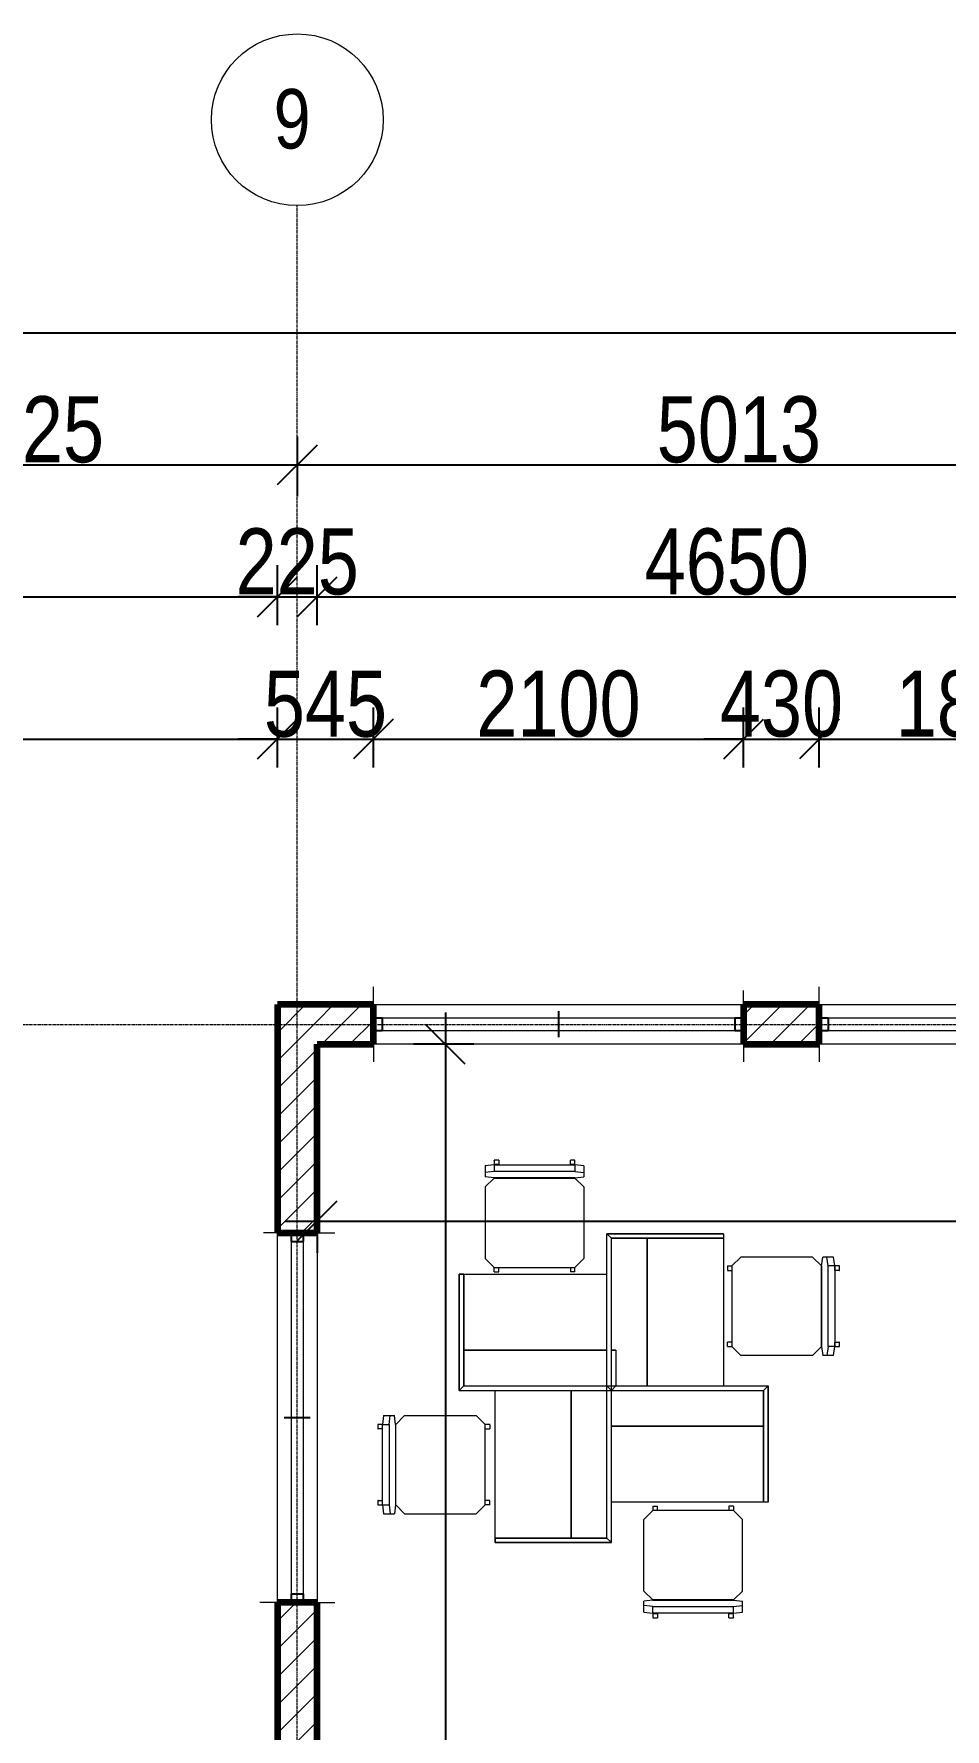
# Model space of a CAD drawing. Header units: millimetres. Extents: x -35190 to 411743, y -233114 to 23872.
# Drawn here: x 169927 to 175098, y 6961 to 16586 of the extents above; entities that cross this region are included whole.
import ezdxf

# ---------------------------------------------------------------- set-up
doc = ezdxf.new("R2010")
doc.units = ezdxf.units.MM
doc.linetypes.add('Grid Line', pattern=[22.225, 12.7, -3.175, 3.175, -3.175])
for name, color, linetype, lineweight in [('A-ANNO-DIMS', 211, 'Continuous', 9), ('A-GLAZ', 151, 'Continuous', 18), ('A-WALL', 113, 'Continuous', 18), ('A-WALL-PATT', 111, 'Continuous', 18), ('G-IMPT', 8, 'Continuous', 18), ('I-FURN', 30, 'Continuous', 18), ('S-GRID', 1, 'Continuous', 9), ('S-GRID-IDEN', 1, 'Continuous', 9)]:
    doc.layers.add(name, color=color, linetype=linetype, lineweight=lineweight)
doc.styles.add('Arial_3', font='arial.ttf', dxfattribs={"width": 0.8, "height": 375})
doc.dimstyles.new('main_4_5mm', dxfattribs={"dimscale": 304.8, "dimtxt": 382.597275, "dimasz": 0.738189, "dimexe": 0.590551, "dimexo": 0.0625, "dimgap": 0.024606, "dimtad": 1, "dimdec": 0, "dimzin": 0, "dimdsep": 46, "dimtxsty": 'Arial_3', "dimblk1": 'OBLIQUE', "dimblk2": 'OBLIQUE', "dimsah": 1, "dimcen": 0.09, "dimdle": 0.590551, "dimazin": 0, "dimtfac": 1, "dimtdec": 4, "dimtix": 1, "dimtmove": 0, "dimatfit": 3, "dimfxl": 0.590551, "dimfxlon": 1, "dimtvp": 1, "dimtolj": 1, "dimtzin": 0, "dimarcsym": 2})
pattern_1 = [(45, (140110.45, -3260.38), (-79.5495, 79.5495), [])]

# ---------------------------------------------------------------- blocks, each defined once
blk = doc.blocks.new('Sliding - 2L - SL2_1 X 1_8-416756-FIRST FLOOR')
at = {"layer": 'A-GLAZ'}
for p, q in [((-723.8, 112.5), (-723.8, 212.5)), ((1376.2, 112.5), (1376.2, 212.5)), ((1326.2, 35), (-673.8, 35)), ((-673.8, -35), (1326.2, -35)), ((-723.8, -112.5), (-723.8, -192.5)), ((1376.2, -112.5), (1376.2, -212.5))]:
    blk.add_line(p, q, dxfattribs=at)
at = {"layer": 'A-GLAZ', "lineweight": 25}
for p, q in [((-673.8, 35), (-723.8, 35)), ((-673.8, -35), (-673.8, 35)), ((326.2, -75), (326.2, 72.5)), ((1376.2, 35), (1326.2, 35)), ((1326.2, -35), (1326.2, 35)), ((-723.8, -35), (-673.8, -35)), ((1326.2, -35), (1376.2, -35))]:
    blk.add_line(p, q, dxfattribs=at)
blk = doc.blocks.new('Sliding - 2L - SL1_8 X 1_8-V4-FIRST FLOOR')
at = {"layer": 'A-GLAZ'}
for p, q in [((-573.8, 112.5), (-573.8, 212.5)), ((1226.2, 112.5), (1226.2, 212.5)), ((1176.2, 35), (-523.8, 35)), ((-523.8, -35), (1176.2, -35)), ((-573.8, -112.5), (-573.8, -192.5)), ((1226.2, -112.5), (1226.2, -212.5))]:
    blk.add_line(p, q, dxfattribs=at)
at = {"layer": 'A-GLAZ', "lineweight": 25}
for p, q in [((-523.8, 35), (-573.8, 35)), ((-523.8, -35), (-523.8, 35)), ((326.2, -75), (326.2, 72.5)), ((1226.2, 35), (1176.2, 35)), ((1176.2, -35), (1176.2, 35)), ((-573.8, -35), (-523.8, -35)), ((1176.2, -35), (1226.2, -35))]:
    blk.add_line(p, q, dxfattribs=at)
blk = doc.blocks.new('School04 - 12ZCVC04_dwg-579975-FIRST FLOOR')
at = {"layer": 'G-IMPT', "lineweight": 9}
for p, q in [((228.6, 1498.6), (228.6, 1473.2)), ((228.6, 1498.6), (889, 1498.6)), ((889, 1498.6), (228.6, 1498.6)), ((228.6, 1498.6), (228.6, 1473.2)), ((228.6, 1473.2), (863.6, 1473.2)), ((228.6, 1473.2), (228.6, 635)), ((863.6, 1473.2), (228.6, 1473.2)), ((228.6, 1473.2), (228.6, 635)), ((660.4, 635), (660.4, 1473.2)), ((660.4, 1473.2), (660.4, 635)), ((889, 1498.6), (863.6, 1473.2)), ((863.6, 1473.2), (889, 1498.6)), ((863.6, 609.6), (863.6, 1473.2)), ((863.6, 609.6), (863.6, 1473.2)), ((889, 635), (889, 1498.6)), ((889, 635), (889, 1498.6)), ((1701.8, 1270), (889, 1270)), ((1701.8, 1270), (889, 1270)), ((1701.8, 1270), (1727.2, 1270)), ((1701.8, 1270), (1701.8, 635)), ((1701.8, 635), (1701.8, 1270)), ((1727.2, 1270), (1701.8, 1270)), ((1727.2, 1270), (1727.2, 609.6)), ((1727.2, 609.6), (1727.2, 1270)), ((838.2, 838.2), (863.6, 838.2)), ((863.6, 838.2), (838.2, 838.2)), ((838.2, 838.2), (838.2, 635)), ((889, 838.2), (1701.8, 838.2)), ((1701.8, 838.2), (889, 838.2)), ((838.2, 635), (-25.4, 635)), ((-25.4, -25.4), (-25.4, 635)), ((838.2, 635), (-25.4, 635)), ((-25.4, 635), (0, 609.6)), ((0, 609.6), (-25.4, 635)), ((-25.4, 635), (-25.4, -25.4)), ((863.6, 609.6), (0, 609.6)), ((0, -25.4), (0, 609.6)), ((863.6, 609.6), (0, 609.6)), ((0, 609.6), (0, -25.4)), ((1701.8, 635), (838.2, 635)), ((1701.8, 635), (838.2, 635)), ((863.6, 609.6), (838.2, 635)), ((863.6, 609.6), (889, 635)), ((1727.2, 609.6), (863.6, 609.6)), ((863.6, -254), (863.6, 609.6)), ((1727.2, 609.6), (863.6, 609.6)), ((863.6, -254), (863.6, 609.6)), ((889, -228.6), (889, 635)), ((889, -228.6), (889, 635)), ((1092.2, 609.6), (1092.2, -228.6)), ((1092.2, -228.6), (1092.2, 609.6)), ((1524, -228.6), (1524, 609.6)), ((1524, -228.6), (1524, 609.6)), ((1727.2, 609.6), (1701.8, 635)), ((1701.8, 635), (1727.2, 609.6)), ((863.6, 406.4), (0, 406.4)), ((0, 406.4), (863.6, 406.4)), ((-25.4, -25.4), (0, -25.4)), ((-25.4, -25.4), (0, -25.4)), ((0, -25.4), (863.6, -25.4)), ((0, -25.4), (863.6, -25.4)), ((863.6, -254), (889, -228.6)), ((889, -228.6), (863.6, -254)), ((1524, -254), (863.6, -254)), ((863.6, -254), (1524, -254)), ((1524, -228.6), (889, -228.6)), ((889, -228.6), (1524, -228.6)), ((1524, -228.6), (1524, -254)), ((1524, -254), (1524, -228.6))]:
    blk.add_line(p, q, dxfattribs=at)
blk = doc.blocks.new('School04 - School04-586054-FIRST FLOOR')
at = {"extrusion": (0, 0, -1), "zscale": -1, "rotation": 180}
blk.add_blockref('School04 - 12ZCVC04_dwg-579975-FIRST FLOOR', (0, 0), dxfattribs=at)
blk = doc.blocks.new('Armless_Chair_987 - 12ZSTG19_dwg-581259-FIRST FLOOR')
at = {"layer": 'G-IMPT', "lineweight": 9}
for p, q in [((-608, 228.6), (-609.6, 228.6)), ((-609.6, 203.2), (-609.6, 228.6)), ((-609.6, 228.6), (-584.2, 228.6)), ((-608, 203.2), (-609.6, 203.2)), ((-609.6, 203.2), (-584.2, 203.2)), ((-584.2, 203.2), (-584.2, 228.6)), ((-583.6, 228.6), (-576.8, 279.4)), ((-583.6, 228.6), (-583.6, -228.6)), ((-583.6, 228.6), (-545.8, 228.6)), ((-576.8, 279.4), (-575.2, 279.4)), ((-576.8, 279.4), (-539, 279.4)), ((-545.8, 228.6), (-539, 279.4)), ((-545.8, -228.6), (-545.8, 228.6)), ((-539, 279.4), (-515.2, 279.4)), ((-508.3, 228.6), (-515.2, 279.4)), ((-508.3, -228.6), (-508.3, 228.6)), ((-457.2, 279.4), (-508, 228.6)), ((-508, 228.6), (-508, -228.6)), ((-457.2, 279.4), (-50.8, 279.4)), ((-50.8, 279.4), (0, 228.6)), ((25.4, 228.6), (0, 228.6)), ((0, 228.6), (0, -228.6)), ((25.4, 203.2), (0, 203.2)), ((25.4, 228.6), (25.4, 203.2)), ((-609.6, -228.6), (-609.6, -203.2)), ((-584.2, -203.2), (-609.6, -203.2)), ((-609.6, -203.2), (-608, -203.2)), ((-608, -228.6), (-609.6, -228.6)), ((-584.2, -228.6), (-609.6, -228.6)), ((-584.2, -228.6), (-584.2, -203.2)), ((-576.8, -279.4), (-583.6, -228.6)), ((-583.6, -228.6), (-545.8, -228.6)), ((-576.8, -279.4), (-575.2, -279.4)), ((-576.8, -279.4), (-539, -279.4)), ((-545.8, -228.6), (-539, -279.4)), ((-539, -279.4), (-515.2, -279.4)), ((-508.3, -228.6), (-515.2, -279.4)), ((-508, -228.6), (-457.2, -279.4)), ((-457.2, -279.4), (-50.8, -279.4)), ((0, -228.6), (-50.8, -279.4)), ((0, -203.2), (25.4, -203.2)), ((25.4, -228.6), (0, -228.6)), ((25.4, -228.6), (25.4, -203.2))]:
    blk.add_line(p, q, dxfattribs=at)
blk = doc.blocks.new('Armless_Chair_987 - Armless_Chair_987-581879-FIRST FLOOR')
at = {"extrusion": (0, 0, -1), "zscale": -1, "rotation": 180}
blk.add_blockref('Armless_Chair_987 - 12ZSTG19_dwg-581259-FIRST FLOOR', (0, 0), dxfattribs=at)
blk = doc.blocks.new('Grid - M_Grid Head - Circle-24584-FIRST FLOOR')
at = {"layer": 'S-GRID-IDEN'}
blk.add_circle((0, 0), 6.5, dxfattribs=at)
blk = doc.blocks.new('_Oblique')
at = {"color": 0, "linetype": 'ByBlock', "lineweight": -2}
blk.add_line((-0.5, -0.5), (0.5, 0.5), dxfattribs=at)
blk = doc.blocks.new('*D3770')
at = {"layer": 'A-ANNO-DIMS', "color": 0, "lineweight": -2, "transparency": 16777216}
for p, q in [((162914.4, 12421.1), (162914.4, 12762)), ((171309.4, 12421.1), (171309.4, 12762)), ((162734.4, 12582), (171489.4, 12582))]:
    blk.add_line(p, q, dxfattribs=at)
at = {"layer": 'Defpoints', "color": 0, "transparency": 16777216}
for p in [(171309.4, 12582), (162914.4, 12402), (171309.4, 12402)]:
    blk.add_point(p, dxfattribs=at)
at = {"layer": 'A-ANNO-DIMS', "color": 0, "lineweight": -2, "transparency": 16777216, "xscale": 224.9999999999999, "yscale": 224.9999999999999, "zscale": 224.9999999999999, "rotation": 180}
blk.add_blockref('_Oblique', (162914.4, 12582), dxfattribs=at)
at = {"layer": 'A-ANNO-DIMS', "color": 0, "lineweight": -2, "transparency": 16777216, "xscale": 224.9999999999999, "yscale": 224.9999999999999, "zscale": 224.9999999999999}
blk.add_blockref('_Oblique', (171309.4, 12582), dxfattribs=at)
at = {"layer": 'A-ANNO-DIMS', "color": 0, "transparency": 16777216, "insert": (167111.9, 12781.1), "char_height": 375, "width": 1101.88, "attachment_point": 5, "style": 'Arial_3'}
blk.add_mtext('\\A1;8395', dxfattribs=at)
blk = doc.blocks.new('*D3771')
at = {"layer": 'A-ANNO-DIMS', "color": 0, "lineweight": -2, "transparency": 16777216}
for p, q in [((171309.4, 12421.1), (171309.4, 12762)), ((171854.4, 12421.1), (171854.4, 12762)), ((171309.4, 12582), (171084.4, 12582)), ((171309.4, 12582), (171854.4, 12582)), ((171854.4, 12582), (172079.4, 12582))]:
    blk.add_line(p, q, dxfattribs=at)
at = {"layer": 'Defpoints', "color": 0, "transparency": 16777216}
for p in [(171854.4, 12582), (171309.4, 12402), (171854.4, 12402)]:
    blk.add_point(p, dxfattribs=at)
at = {"layer": 'A-ANNO-DIMS', "color": 0, "lineweight": -2, "transparency": 16777216, "xscale": 224.9999999999999, "yscale": 224.9999999999999, "zscale": 224.9999999999999}
blk.add_blockref('_Oblique', (171309.4, 12582), dxfattribs=at)
at = {"layer": 'A-ANNO-DIMS', "color": 0, "lineweight": -2, "transparency": 16777216, "xscale": 224.9999999999999, "yscale": 224.9999999999999, "zscale": 224.9999999999999, "rotation": 180}
blk.add_blockref('_Oblique', (171854.4, 12582), dxfattribs=at)
at = {"layer": 'A-ANNO-DIMS', "color": 0, "transparency": 16777216, "insert": (171581.9, 12780.2), "char_height": 375, "width": 826.41, "attachment_point": 5, "style": 'Arial_3'}
blk.add_mtext('\\A1;545', dxfattribs=at)
blk = doc.blocks.new('*D3772')
at = {"layer": 'A-ANNO-DIMS', "color": 0, "lineweight": -2, "transparency": 16777216}
for p, q in [((171854.4, 12421.1), (171854.4, 12762)), ((173954.4, 12421.1), (173954.4, 12762)), ((171674.4, 12582), (174134.4, 12582))]:
    blk.add_line(p, q, dxfattribs=at)
at = {"layer": 'Defpoints', "color": 0, "transparency": 16777216}
for p in [(173954.4, 12582), (171854.4, 12402), (173954.4, 12402)]:
    blk.add_point(p, dxfattribs=at)
at = {"layer": 'A-ANNO-DIMS', "color": 0, "lineweight": -2, "transparency": 16777216, "xscale": 224.9999999999999, "yscale": 224.9999999999999, "zscale": 224.9999999999999, "rotation": 180}
blk.add_blockref('_Oblique', (171854.4, 12582), dxfattribs=at)
at = {"layer": 'A-ANNO-DIMS', "color": 0, "lineweight": -2, "transparency": 16777216, "xscale": 224.9999999999999, "yscale": 224.9999999999999, "zscale": 224.9999999999999}
blk.add_blockref('_Oblique', (173954.4, 12582), dxfattribs=at)
at = {"layer": 'A-ANNO-DIMS', "color": 0, "transparency": 16777216, "insert": (172904.4, 12781), "char_height": 375, "width": 1101.88, "attachment_point": 5, "style": 'Arial_3'}
blk.add_mtext('\\A1;2100', dxfattribs=at)
blk = doc.blocks.new('*D3773')
at = {"layer": 'A-ANNO-DIMS', "color": 0, "lineweight": -2, "transparency": 16777216}
for p, q in [((173954.4, 12421.1), (173954.4, 12762)), ((174384.4, 12421.1), (174384.4, 12762)), ((173954.4, 12582), (173729.4, 12582)), ((173954.4, 12582), (174384.4, 12582)), ((174384.4, 12582), (174609.4, 12582))]:
    blk.add_line(p, q, dxfattribs=at)
at = {"layer": 'Defpoints', "color": 0, "transparency": 16777216}
for p in [(174384.4, 12582), (173954.4, 12402), (174384.4, 12402)]:
    blk.add_point(p, dxfattribs=at)
at = {"layer": 'A-ANNO-DIMS', "color": 0, "lineweight": -2, "transparency": 16777216, "xscale": 224.9999999999999, "yscale": 224.9999999999999, "zscale": 224.9999999999999}
blk.add_blockref('_Oblique', (173954.4, 12582), dxfattribs=at)
at = {"layer": 'A-ANNO-DIMS', "color": 0, "lineweight": -2, "transparency": 16777216, "xscale": 224.9999999999999, "yscale": 224.9999999999999, "zscale": 224.9999999999999, "rotation": 180}
blk.add_blockref('_Oblique', (174384.4, 12582), dxfattribs=at)
at = {"layer": 'A-ANNO-DIMS', "color": 0, "transparency": 16777216, "insert": (174169.4, 12781.1), "char_height": 375, "width": 826.41, "attachment_point": 5, "style": 'Arial_3'}
blk.add_mtext('\\A1;430', dxfattribs=at)
blk = doc.blocks.new('*D3774')
at = {"layer": 'A-ANNO-DIMS', "color": 0, "lineweight": -2, "transparency": 16777216}
for p, q in [((174384.4, 12421.1), (174384.4, 12762)), ((176184.4, 12421.1), (176184.4, 12762)), ((174204.4, 12582), (176364.4, 12582))]:
    blk.add_line(p, q, dxfattribs=at)
at = {"layer": 'Defpoints', "color": 0, "transparency": 16777216}
for p in [(176184.4, 12582), (174384.4, 12402), (176184.4, 12402)]:
    blk.add_point(p, dxfattribs=at)
at = {"layer": 'A-ANNO-DIMS', "color": 0, "lineweight": -2, "transparency": 16777216, "xscale": 224.9999999999999, "yscale": 224.9999999999999, "zscale": 224.9999999999999, "rotation": 180}
blk.add_blockref('_Oblique', (174384.4, 12582), dxfattribs=at)
at = {"layer": 'A-ANNO-DIMS', "color": 0, "lineweight": -2, "transparency": 16777216, "xscale": 224.9999999999999, "yscale": 224.9999999999999, "zscale": 224.9999999999999}
blk.add_blockref('_Oblique', (176184.4, 12582), dxfattribs=at)
at = {"layer": 'A-ANNO-DIMS', "color": 0, "transparency": 16777216, "insert": (175284.4, 12781), "char_height": 375, "width": 1101.88, "attachment_point": 5, "style": 'Arial_3'}
blk.add_mtext('\\A1;1800', dxfattribs=at)
blk = doc.blocks.new('*D3787')
at = {"layer": 'A-ANNO-DIMS', "color": 0, "lineweight": -2, "transparency": 16777216}
for p, q in [((168296.9, 14300), (168296.9, 13959.1)), ((171421.9, 14300), (171421.9, 13959.1)), ((168116.9, 14139.1), (171601.9, 14139.1))]:
    blk.add_line(p, q, dxfattribs=at)
at = {"layer": 'Defpoints', "color": 0, "transparency": 16777216}
for p in [(168296.9, 14319.1), (171421.9, 14319.1), (171421.9, 14139.1)]:
    blk.add_point(p, dxfattribs=at)
at = {"layer": 'A-ANNO-DIMS', "color": 0, "lineweight": -2, "transparency": 16777216, "xscale": 224.9999999999999, "yscale": 224.9999999999999, "zscale": 224.9999999999999, "rotation": 180}
blk.add_blockref('_Oblique', (168296.9, 14139.1), dxfattribs=at)
at = {"layer": 'A-ANNO-DIMS', "color": 0, "lineweight": -2, "transparency": 16777216, "xscale": 224.9999999999999, "yscale": 224.9999999999999, "zscale": 224.9999999999999}
blk.add_blockref('_Oblique', (171421.9, 14139.1), dxfattribs=at)
at = {"layer": 'A-ANNO-DIMS', "color": 0, "transparency": 16777216, "insert": (169859.4, 14338.2), "char_height": 375, "width": 1101.88, "attachment_point": 5, "style": 'Arial_3'}
blk.add_mtext('\\A1;3125', dxfattribs=at)
blk = doc.blocks.new('*D3788')
at = {"layer": 'A-ANNO-DIMS', "color": 0, "lineweight": -2, "transparency": 16777216}
for p, q in [((171421.9, 14300), (171421.9, 13959.1)), ((176434.4, 14300), (176434.4, 13959.1)), ((171241.9, 14139.1), (176614.4, 14139.1))]:
    blk.add_line(p, q, dxfattribs=at)
at = {"layer": 'Defpoints', "color": 0, "transparency": 16777216}
for p in [(171421.9, 14319.1), (176434.4, 14319.1), (176434.4, 14139.1)]:
    blk.add_point(p, dxfattribs=at)
at = {"layer": 'A-ANNO-DIMS', "color": 0, "lineweight": -2, "transparency": 16777216, "xscale": 224.9999999999999, "yscale": 224.9999999999999, "zscale": 224.9999999999999, "rotation": 180}
blk.add_blockref('_Oblique', (171421.9, 14139.1), dxfattribs=at)
at = {"layer": 'A-ANNO-DIMS', "color": 0, "lineweight": -2, "transparency": 16777216, "xscale": 224.9999999999999, "yscale": 224.9999999999999, "zscale": 224.9999999999999}
blk.add_blockref('_Oblique', (176434.4, 14139.1), dxfattribs=at)
at = {"layer": 'A-ANNO-DIMS', "color": 0, "transparency": 16777216, "insert": (173928.1, 14338.2), "char_height": 375, "width": 1101.88, "attachment_point": 5, "style": 'Arial_3'}
blk.add_mtext('\\A1;5013', dxfattribs=at)
blk = doc.blocks.new('*D3807')
at = {"layer": 'A-ANNO-DIMS', "color": 0, "lineweight": -2, "transparency": 16777216}
for p, q in [((162914.4, 13228.1), (162914.4, 13569.1)), ((171309.4, 13228.1), (171309.4, 13569.1)), ((162734.4, 13389.1), (171489.4, 13389.1))]:
    blk.add_line(p, q, dxfattribs=at)
at = {"layer": 'Defpoints', "color": 0, "transparency": 16777216}
for p in [(171309.4, 13389.1), (162914.4, 13209.1), (171309.4, 13209.1)]:
    blk.add_point(p, dxfattribs=at)
at = {"layer": 'A-ANNO-DIMS', "color": 0, "lineweight": -2, "transparency": 16777216, "xscale": 224.9999999999999, "yscale": 224.9999999999999, "zscale": 224.9999999999999, "rotation": 180}
blk.add_blockref('_Oblique', (162914.4, 13389.1), dxfattribs=at)
at = {"layer": 'A-ANNO-DIMS', "color": 0, "lineweight": -2, "transparency": 16777216, "xscale": 224.9999999999999, "yscale": 224.9999999999999, "zscale": 224.9999999999999}
blk.add_blockref('_Oblique', (171309.4, 13389.1), dxfattribs=at)
at = {"layer": 'A-ANNO-DIMS', "color": 0, "transparency": 16777216, "insert": (167111.9, 13588.2), "char_height": 375, "width": 1101.88, "attachment_point": 5, "style": 'Arial_3'}
blk.add_mtext('\\A1;8395', dxfattribs=at)
blk = doc.blocks.new('*D3808')
at = {"layer": 'A-ANNO-DIMS', "color": 0, "lineweight": -2, "transparency": 16777216}
for p, q in [((171309.4, 13228.1), (171309.4, 13569.1)), ((171534.4, 13228.1), (171534.4, 13569.1)), ((171309.4, 13389.1), (171084.4, 13389.1)), ((171309.4, 13389.1), (171534.4, 13389.1)), ((171534.4, 13389.1), (171759.4, 13389.1))]:
    blk.add_line(p, q, dxfattribs=at)
at = {"layer": 'Defpoints', "color": 0, "transparency": 16777216}
for p in [(171534.4, 13389.1), (171309.4, 13209.1), (171534.4, 13209.1)]:
    blk.add_point(p, dxfattribs=at)
at = {"layer": 'A-ANNO-DIMS', "color": 0, "lineweight": -2, "transparency": 16777216, "xscale": 224.9999999999999, "yscale": 224.9999999999999, "zscale": 224.9999999999999}
blk.add_blockref('_Oblique', (171309.4, 13389.1), dxfattribs=at)
at = {"layer": 'A-ANNO-DIMS', "color": 0, "lineweight": -2, "transparency": 16777216, "xscale": 224.9999999999999, "yscale": 224.9999999999999, "zscale": 224.9999999999999, "rotation": 180}
blk.add_blockref('_Oblique', (171534.4, 13389.1), dxfattribs=at)
at = {"layer": 'A-ANNO-DIMS', "color": 0, "transparency": 16777216, "insert": (171421.9, 13588), "char_height": 375, "width": 826.41, "attachment_point": 5, "style": 'Arial_3'}
blk.add_mtext('\\A1;225', dxfattribs=at)
blk = doc.blocks.new('*D3809')
at = {"layer": 'A-ANNO-DIMS', "color": 0, "lineweight": -2, "transparency": 16777216}
for p, q in [((171534.4, 13228.1), (171534.4, 13569.1)), ((176184.4, 13228.1), (176184.4, 13569.1)), ((171354.4, 13389.1), (176364.4, 13389.1))]:
    blk.add_line(p, q, dxfattribs=at)
at = {"layer": 'Defpoints', "color": 0, "transparency": 16777216}
for p in [(176184.4, 13389.1), (171534.4, 13209.1), (176184.4, 13209.1)]:
    blk.add_point(p, dxfattribs=at)
at = {"layer": 'A-ANNO-DIMS', "color": 0, "lineweight": -2, "transparency": 16777216, "xscale": 224.9999999999999, "yscale": 224.9999999999999, "zscale": 224.9999999999999, "rotation": 180}
blk.add_blockref('_Oblique', (171534.4, 13389.1), dxfattribs=at)
at = {"layer": 'A-ANNO-DIMS', "color": 0, "lineweight": -2, "transparency": 16777216, "xscale": 224.9999999999999, "yscale": 224.9999999999999, "zscale": 224.9999999999999}
blk.add_blockref('_Oblique', (176184.4, 13389.1), dxfattribs=at)
at = {"layer": 'A-ANNO-DIMS', "color": 0, "transparency": 16777216, "insert": (173859.4, 13588), "char_height": 375, "width": 1101.88, "attachment_point": 5, "style": 'Arial_3'}
blk.add_mtext('\\A1;4650', dxfattribs=at)
blk = doc.blocks.new('*D3813')
at = {"layer": 'A-ANNO-DIMS', "color": 0, "lineweight": -2, "transparency": 16777216}
for p, q in [((129284.4, 14728.1), (129284.4, 15069.1)), ((181559.4, 14728.1), (181559.4, 15069.1)), ((129104.4, 14889.1), (181739.4, 14889.1))]:
    blk.add_line(p, q, dxfattribs=at)
at = {"layer": 'Defpoints', "color": 0, "transparency": 16777216}
for p in [(181559.4, 14889.1), (129284.4, 14709.1), (181559.4, 14709.1)]:
    blk.add_point(p, dxfattribs=at)
at = {"layer": 'A-ANNO-DIMS', "color": 0, "lineweight": -2, "transparency": 16777216, "xscale": 224.9999999999999, "yscale": 224.9999999999999, "zscale": 224.9999999999999, "rotation": 180}
blk.add_blockref('_Oblique', (129284.4, 14889.1), dxfattribs=at)
at = {"layer": 'A-ANNO-DIMS', "color": 0, "lineweight": -2, "transparency": 16777216, "xscale": 224.9999999999999, "yscale": 224.9999999999999, "zscale": 224.9999999999999}
blk.add_blockref('_Oblique', (181559.4, 14889.1), dxfattribs=at)
at = {"layer": 'A-ANNO-DIMS', "color": 0, "transparency": 16777216, "insert": (155421.9, 15088), "char_height": 375, "width": 1377.35, "attachment_point": 5, "style": 'Arial_3'}
blk.add_mtext('\\A1;52275', dxfattribs=at)
blk = doc.blocks.new('*D3829')
at = {"layer": 'A-ANNO-DIMS', "color": 0, "lineweight": -2, "transparency": 16777216}
for p, q in [((171534.4, 10006), (171534.4, 9665)), ((181334.4, 10006), (181334.4, 9665)), ((171354.4, 9845), (181514.4, 9845))]:
    blk.add_line(p, q, dxfattribs=at)
at = {"layer": 'Defpoints', "color": 0, "transparency": 16777216}
for p in [(171534.4, 10025), (181334.4, 10025), (181334.4, 9845)]:
    blk.add_point(p, dxfattribs=at)
at = {"layer": 'A-ANNO-DIMS', "color": 0, "lineweight": -2, "transparency": 16777216, "xscale": 224.9999999999999, "yscale": 224.9999999999999, "zscale": 224.9999999999999, "rotation": 180}
blk.add_blockref('_Oblique', (171534.4, 9845), dxfattribs=at)
at = {"layer": 'A-ANNO-DIMS', "color": 0, "lineweight": -2, "transparency": 16777216, "xscale": 224.9999999999999, "yscale": 224.9999999999999, "zscale": 224.9999999999999}
blk.add_blockref('_Oblique', (181334.4, 9845), dxfattribs=at)
at = {"layer": 'A-ANNO-DIMS', "color": 0, "transparency": 16777216, "insert": (176434.4, 10044), "char_height": 375, "width": 1101.88, "attachment_point": 5, "style": 'Arial_3'}
blk.add_mtext('\\A1;9800', dxfattribs=at)
blk = doc.blocks.new('*D3830')
at = {"layer": 'A-ANNO-DIMS', "color": 0, "lineweight": -2, "transparency": 16777216}
for p, q in [((172262.4, 11029.3), (172262.4, -618.2)), ((172423.3, 10849.3), (172082.4, 10849.3)), ((172423.3, -438.2), (172082.4, -438.2))]:
    blk.add_line(p, q, dxfattribs=at)
at = {"layer": 'Defpoints', "color": 0, "transparency": 16777216}
for p in [(172442.4, 10849.3), (172262.4, -438.2), (172442.4, -438.2)]:
    blk.add_point(p, dxfattribs=at)
at = {"layer": 'A-ANNO-DIMS', "color": 0, "lineweight": -2, "transparency": 16777216, "xscale": 224.9999999999999, "yscale": 224.9999999999999, "zscale": 224.9999999999999}
for p, rotation in [((172262.4, 10849.3), 90), ((172262.4, -438.2), 270)]:
    blk.add_blockref('_Oblique', p, dxfattribs=dict(at, rotation=rotation))
at = {"layer": 'A-ANNO-DIMS', "color": 0, "transparency": 16777216, "insert": (172063.4, 5205.5), "char_height": 375, "width": 1377.35, "attachment_point": 5, "rotation": 90, "style": 'Arial_3'}
blk.add_mtext('\\A1;11288', dxfattribs=at)

msp = doc.modelspace()

# ---------------------------------------------------------------- hatches: boundary and pattern name
at = {"layer": 'A-WALL-PATT'}
h = msp.add_hatch(dxfattribs=at)
h.set_pattern_fill('FP_1', color=256, style=0, pattern_type=2)
h.set_pattern_definition(pattern_1)
h.paths.add_polyline_path([(171309.4, -3250.7), (171534.4, -3250.7), (171534.4, 3879.3), (171309.4, 3879.3), (171309.4, -218.2)])
h.paths.add_polyline_path([(171534.4, 5979.3), (171534.4, 7679.3), (171309.4, 7679.3), (171309.4, 5979.3)])
h.paths.add_polyline_path([(171534.4, 9779.3), (171534.4, 11074.3), (171309.4, 11074.3), (171309.4, 9779.3)])
h = msp.add_hatch(dxfattribs=at)
h.set_pattern_fill('FP_1', color=256, style=0, pattern_type=2)
h.set_pattern_definition(pattern_1)
h.paths.add_polyline_path([(181089.4, 10849.3), (181334.4, 10849.3), (181334.4, 11074.3), (181089.4, 11074.3)])
h.paths.add_polyline_path([(173954.4, 10849.3), (174384.4, 10849.3), (174384.4, 11074.3), (173954.4, 11074.3)])
h.paths.add_polyline_path([(171854.4, 10849.3), (171854.4, 11074.3), (171534.4, 11074.3), (171534.4, 10849.3), (171831, 10849.3)])
h.paths.add_polyline_path([(178702.5, 10849.3), (178989.4, 10849.3), (178989.4, 11074.3), (178514.4, 11074.3), (178514.4, 10849.3)])
h.paths.add_polyline_path([(176184.4, 10849.3), (176714.4, 10849.3), (176714.4, 11074.3), (176184.4, 11074.3)])

# ---------------------------------------------------------------- linework, layer by layer
at = {"layer": 'A-WALL', "lineweight": 140}
for p, q in [((171854.4, 11074.3), (171309.4, 11074.3)), ((171309.4, 11074.3), (171309.4, 9779.3)), ((171854.4, 10849.3), (171854.4, 11074.3)), ((174384.4, 11074.3), (173954.4, 11074.3)), ((173954.4, 11074.3), (173954.4, 10849.3)), ((174384.4, 10849.3), (174384.4, 11074.3)), ((171534.4, 10849.3), (171854.4, 10849.3)), ((171534.4, 9779.3), (171534.4, 10849.3)), ((173954.4, 10849.3), (174384.4, 10849.3)), ((171309.4, 9779.3), (171534.4, 9779.3)), ((171309.4, 7679.3), (171309.4, 5979.3)), ((171534.4, 7679.3), (171309.4, 7679.3)), ((171534.4, 5979.3), (171534.4, 7679.3))]:
    msp.add_line(p, q, dxfattribs=at)
at = {"layer": 'A-WALL'}
for p, q in [((171854.4, 11074.3), (173954.4, 11074.3)), ((174384.4, 11074.3), (176184.4, 11074.3)), ((173954.4, 10849.3), (171854.4, 10849.3)), ((176184.4, 10849.3), (174384.4, 10849.3)), ((171309.4, 7679.3), (171309.4, 9779.3)), ((171534.4, 9779.3), (171534.4, 7679.3))]:
    msp.add_line(p, q, dxfattribs=at)
at = {"layer": 'S-GRID', "linetype": 'Grid Line'}
for p, q in [((171421.9, -26662), (171421.9, 15610.8)), ((124075.2, 10961.8), (187181.8, 10961.8))]:
    msp.add_line(p, q, dxfattribs=at)

# ---------------------------------------------------------------- block references
at = {"layer": 'A-GLAZ'}
for name, p, rotation in [('Sliding - 2L - SL2_1 X 1_8-416756-FIRST FLOOR', (173230.5, 10961.8), 180), ('Sliding - 2L - SL1_8 X 1_8-V4-FIRST FLOOR', (175610.5, 10961.8), 180), ('Sliding - 2L - SL2_1 X 1_8-416756-FIRST FLOOR', (171421.9, 9055.5), 269.9999999999999)]:
    msp.add_blockref(name, p, dxfattribs=dict(at, rotation=rotation))
at = {"layer": 'I-FURN'}
for name, p, rotation in [('Armless_Chair_987 - Armless_Chair_987-581879-FIRST FLOOR', (172768.5, 9581.8), 269.9999999999999), ('School04 - School04-586054-FIRST FLOOR', (174068.5, 8274.3), 180), ('Armless_Chair_987 - Armless_Chair_987-581879-FIRST FLOOR', (173888.5, 9361.8), 180), ('Armless_Chair_987 - Armless_Chair_987-581879-FIRST FLOOR', (173668.5, 8201.8), 89.99999999999982)]:
    msp.add_blockref(name, p, dxfattribs=dict(at, rotation=rotation))
msp.add_blockref('Armless_Chair_987 - Armless_Chair_987-581879-FIRST FLOOR', (172488.5, 8461.8), dxfattribs=at)
at = {"layer": 'S-GRID-IDEN', "xscale": 74.99999999999996, "yscale": 74.99999999999996, "zscale": 74.99999999999996}
msp.add_blockref('Grid - M_Grid Head - Circle-24584-FIRST FLOOR', (171421.9, 16098.3), dxfattribs=at)

# ---------------------------------------------------------------- dimensions: what is measured, and where the dimension line sits
at = {"layer": 'A-ANNO-DIMS'}
for base, p1, p2, override, picture, middle in [((181559.4, 14889.1), (129284.4, 14709.1), (181559.4, 14709.1), {"dimpost": '<>', "dimfxl": 52275}, '*D3813', (155421.9, 15088)), ((171421.9, 14139.1), (168296.9, 14319.1), (171421.9, 14319.1), {"dimpost": '<>', "dimfxl": 3125}, '*D3787', (169859.4, 14338.2)), ((176434.3591144, 14139.0818099), (171421.8591144, 14319.0818099), (176434.3591144, 14319.0818099), {"dimpost": '<>', "dimfxl": 5012.5}, '*D3788', (173928.1091144, 14338.1745794)), ((171309.4, 13389.1), (162914.4, 13209.1), (171309.4, 13209.1), {"dimpost": '<>', "dimfxl": 8395}, '*D3807', (167111.9, 13588.2)), ((171534.4, 13389.1), (171309.4, 13209.1), (171534.4, 13209.1), {"dimpost": '<>', "dimfxl": 225}, '*D3808', (171421.9, 13588)), ((176184.4, 13389.1), (171534.4, 13209.1), (176184.4, 13209.1), {"dimpost": '<>', "dimfxl": 4650}, '*D3809', (173859.4, 13588)), ((171309.4, 12582), (162914.4, 12402), (171309.4, 12402), {"dimpost": '<>', "dimfxl": 8395}, '*D3770', (167111.9, 12781.1)), ((171854.4, 12582), (171309.4, 12402), (171854.4, 12402), {"dimpost": '<>', "dimfxl": 545}, '*D3771', (171581.9, 12780.2)), ((173954.4, 12582), (171854.4, 12402), (173954.4, 12402), {"dimpost": '<>', "dimfxl": 2100}, '*D3772', (172904.4, 12781)), ((174384.4, 12582), (173954.4, 12402), (174384.4, 12402), {"dimpost": '<>', "dimfxl": 430}, '*D3773', (174169.4, 12781.1)), ((176184.4, 12582), (174384.4, 12402), (176184.4, 12402), {"dimpost": '<>', "dimfxl": 1800}, '*D3774', (175284.4, 12781)), ((181334.4, 9845), (171534.4, 10025), (181334.4, 10025), {"dimpost": '<>', "dimfxl": 9800}, '*D3829', (176434.4, 10044))]:
    dim = msp.add_linear_dim(base=base, p1=p1, p2=p2, dimstyle='main_4_5mm', override=override, dxfattribs=at)
    dim.commit()
    dim.dimension.update_dxf_attribs({"geometry": picture, "text_midpoint": middle})
dim = msp.add_linear_dim(base=(172262.373971, -438.2018563), p1=(172442.373971, 10849.2981437), p2=(172442.373971, -438.2018563), angle=90, dimstyle='main_4_5mm', override={"dimpost": '<>', "dimfxl": 11287.5}, dxfattribs=at)
dim.commit()
dim.dimension.update_dxf_attribs({"geometry": '*D3830', "text_midpoint": (172063.4091006, 5205.5481437)})

# ---------------------------------------------------------------- next in the draw order: texts
at = {"layer": 'S-GRID-IDEN', "insert": (171287.9, 16272.7), "char_height": 337.5, "width": 318.671, "attachment_point": 1, "style": 'Arial_3', "bg_fill": 3, "box_fill_scale": 1.25, "bg_fill_color": 256, "bg_fill_true_color": 13158600, "bg_fill_transparency": 0}
msp.add_mtext('9', dxfattribs=at)

doc.saveas('drawing.dxf')
